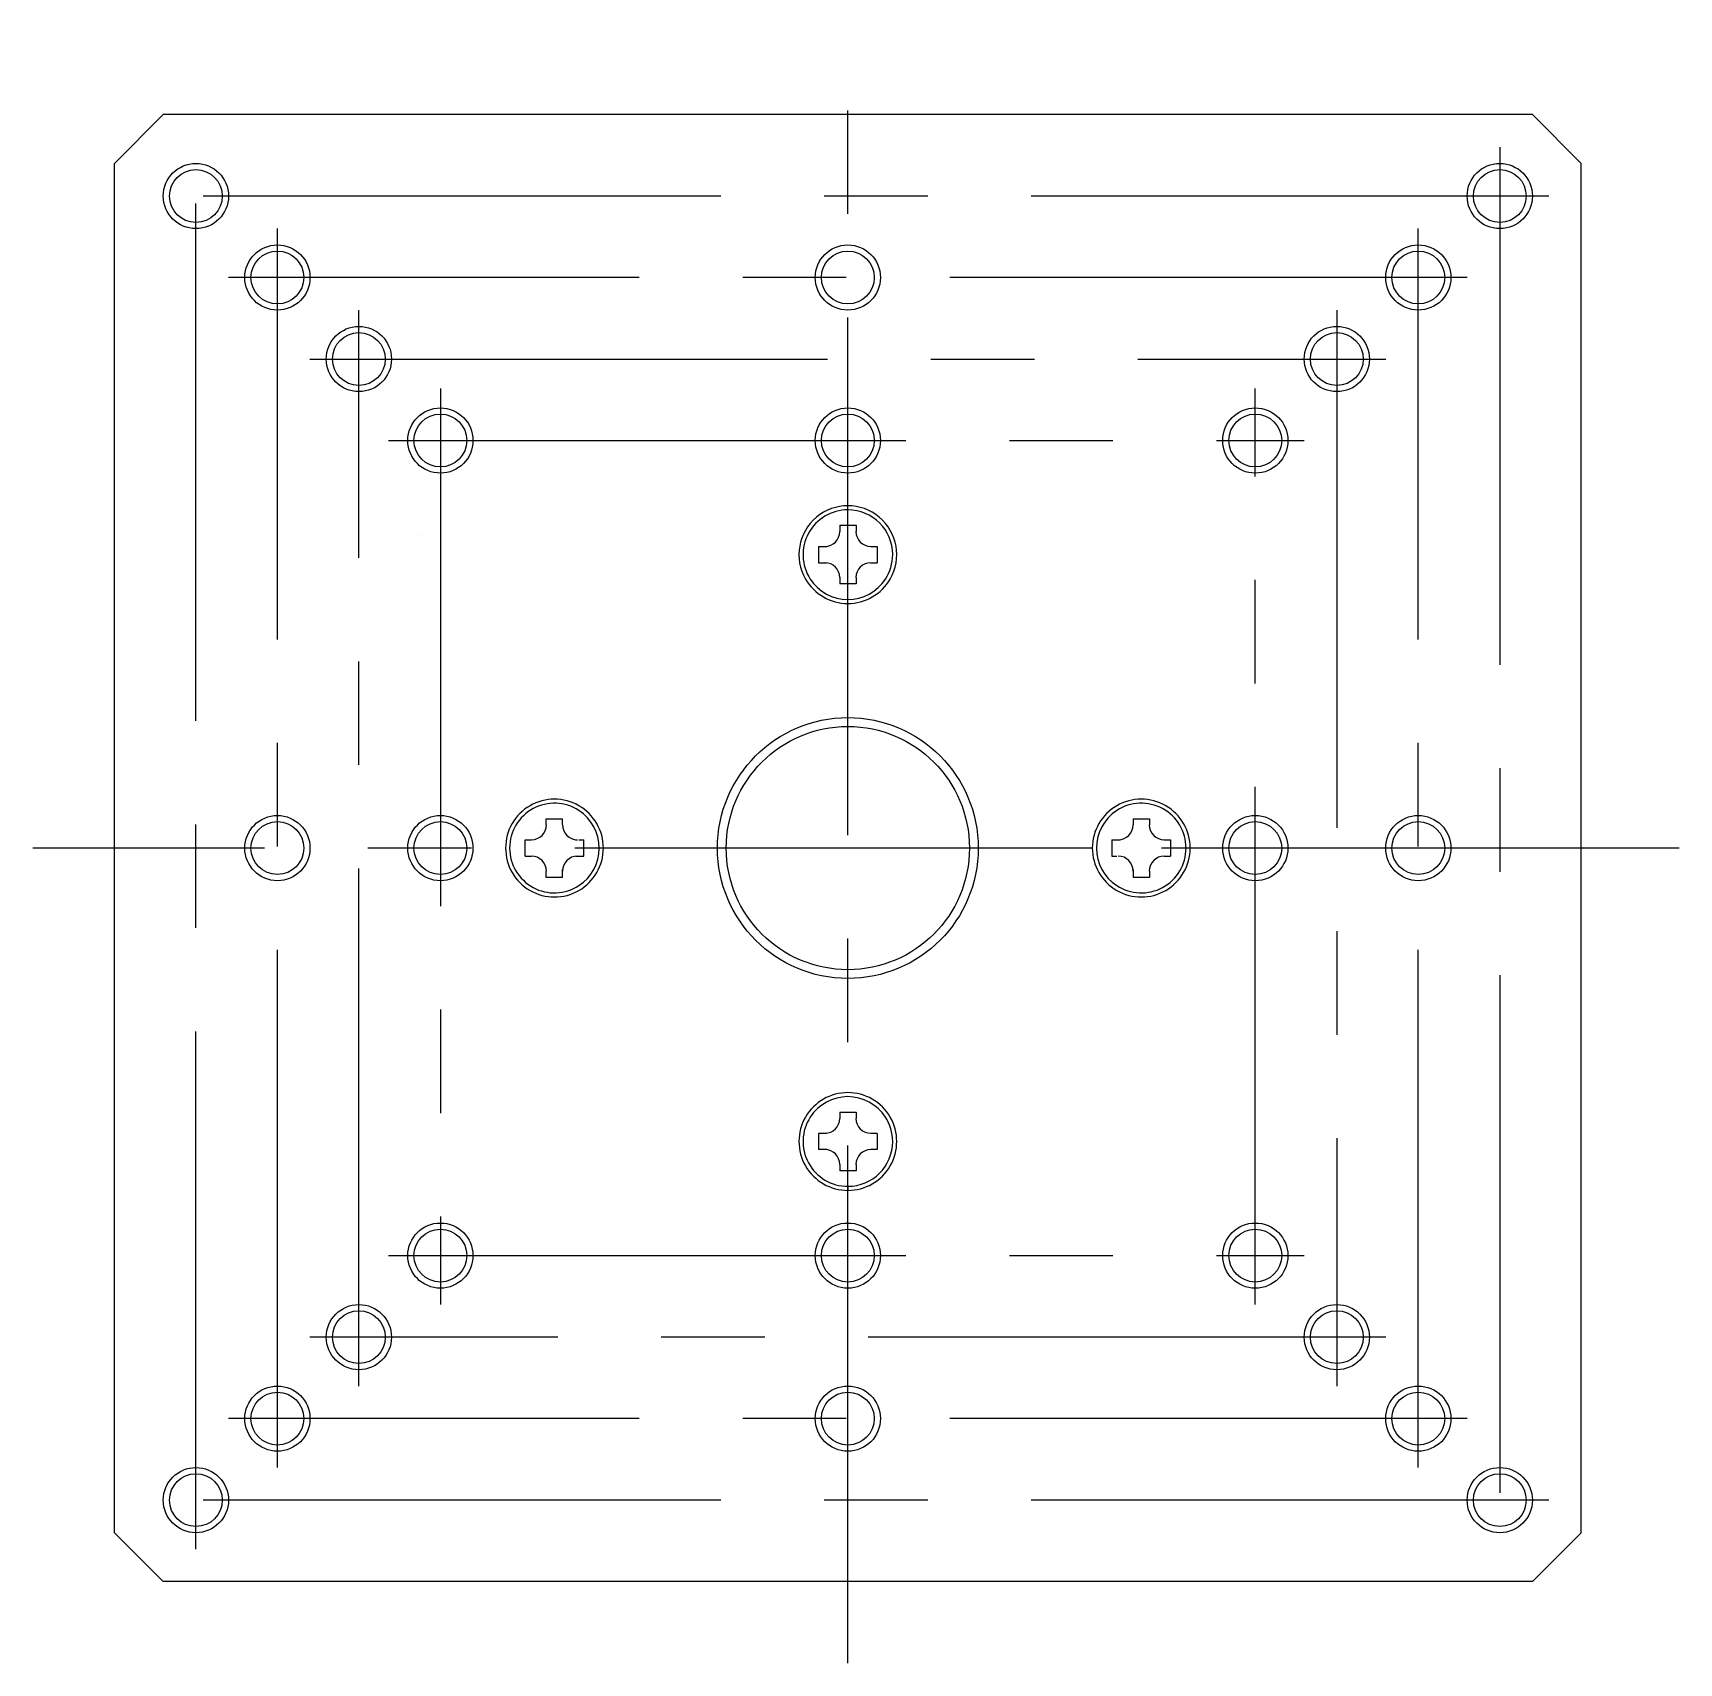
# Model space of a CAD drawing. Extents: x 10 to 146, y 10 to 437.
# Drawn here: x 45 to 146, y 337.4 to 437.4 of the extents above; entities that cross this region are included whole.
import ezdxf

# ---------------------------------------------------------------- set-up
doc = ezdxf.new("R2010")
doc.units = 0
doc.linetypes.add('CENTER', pattern=[50.8, 31.75, -6.35, 6.35, -6.35])
doc.layers.get('0').update_dxf_attribs({"linetype": 'CONTINUOUS'})
doc.layers.add('CENTER', color=1, linetype='CENTER')

msp = doc.modelspace()

# ---------------------------------------------------------------- linework, layer by layer
at = {"color": 7, "linetype": 'CONTINUOUS'}
for p, q in [((50, 429.35), (53, 432.35)), ((137, 432.35), (53, 432.35)), ((140, 429.35), (137, 432.35)), ((50, 345.35), (50, 429.35)), ((140, 345.35), (140, 429.35)), ((138, 427.35), (138, 427.35)), ((94.5, 407.15), (95, 407.15)), ((94.5, 407.15), (94.5, 406.77)), ((95, 407.15), (95.5, 407.15)), ((95.5, 407.15), (95.5, 406.77)), ((68.66, 406.54), (68.66, 406.54)), ((93.2, 405.85), (93.2, 404.85)), ((93.2, 405.85), (93.59, 405.85)), ((93.59, 405.85), (93.71, 405.85)), ((96.41, 405.85), (96.8, 405.85)), ((96.8, 405.85), (96.8, 404.85)), ((93.2, 404.85), (93.59, 404.85)), ((93.59, 404.85), (93.69, 404.85)), ((96.41, 404.85), (96.8, 404.85)), ((94.5, 403.94), (94.5, 403.55)), ((94.5, 403.94), (94.5, 403.94)), ((95, 403.55), (94.5, 403.55)), ((95.5, 403.55), (95, 403.55)), ((95.5, 403.94), (95.5, 403.85)), ((95.5, 403.85), (95.5, 403.55)), ((76.5, 389.15), (77.5, 389.15)), ((76.5, 388.77), (76.5, 389.15)), ((77.5, 388.77), (77.5, 389.15)), ((112.5, 389.15), (112.5, 388.77)), ((112.5, 389.15), (113.5, 389.15)), ((113.5, 389.15), (113.5, 388.77)), ((75.2, 387.35), (75.2, 387.85)), ((75.2, 387.85), (75.59, 387.85)), ((78.29, 387.85), (78.41, 387.85)), ((78.5, 387.85), (78.8, 387.85)), ((78.8, 387.35), (78.8, 387.85)), ((111.2, 387.85), (111.5, 387.85)), ((111.2, 387.85), (111.2, 387.35)), ((111.5, 387.85), (111.71, 387.85)), ((114.41, 387.85), (114.8, 387.85)), ((114.8, 387.85), (114.8, 387.35)), ((75.2, 386.85), (75.2, 387.35)), ((75.2, 386.85), (75.59, 386.85)), ((78.31, 386.85), (78.5, 386.85)), ((78.5, 386.85), (78.8, 386.85)), ((78.8, 386.85), (78.8, 387.35)), ((111.2, 387.35), (111.2, 386.85)), ((111.2, 386.85), (111.5, 386.85)), ((114.41, 386.85), (114.8, 386.85)), ((114.8, 387.35), (114.8, 386.85)), ((76.5, 385.55), (76.5, 385.94)), ((77.5, 385.94), (77.5, 386.04)), ((77.5, 385.55), (77.5, 385.94)), ((112.5, 386.04), (112.5, 385.94)), ((112.5, 385.94), (112.5, 385.55)), ((112.5, 385.94), (112.5, 385.94)), ((113.5, 385.94), (113.5, 385.55)), ((77.5, 385.55), (76.5, 385.55)), ((113.5, 385.55), (112.5, 385.55)), ((94.5, 371.15), (95, 371.15)), ((94.5, 371.15), (94.5, 370.77)), ((95, 371.15), (95.5, 371.15)), ((95.5, 371.15), (95.5, 370.77)), ((93.69, 369.85), (93.2, 369.85)), ((93.2, 369.85), (93.2, 368.85)), ((96.8, 369.85), (96.41, 369.85)), ((96.8, 369.85), (96.8, 368.85)), ((93.59, 368.85), (93.2, 368.85)), ((93.71, 368.85), (93.59, 368.85)), ((96.8, 368.85), (96.41, 368.85)), ((94.5, 367.94), (94.5, 367.55)), ((95.5, 367.94), (95.5, 367.55)), ((95, 367.55), (94.5, 367.55)), ((95.5, 367.55), (95, 367.55)), ((53, 342.35), (50, 345.35)), ((137, 342.35), (140, 345.35)), ((137, 342.35), (53, 342.35))]:
    msp.add_line(p, q, dxfattribs=at)
at = {"color": 3, "linetype": 'CONTINUOUS'}
for centre, radius in [((55, 427.35), 2), ((135, 427.35), 2), ((60, 422.35), 2), ((95, 422.35), 2), ((130, 422.35), 2), ((65, 417.35), 2), ((125, 417.35), 2), ((70, 412.35), 2), ((95, 412.35), 2), ((120, 412.35), 2), ((95, 387.35), 8), ((60, 387.35), 2), ((70, 387.35), 2), ((120, 387.35), 2), ((130, 387.35), 2), ((70, 362.35), 2), ((95, 362.35), 2), ((120, 362.35), 2), ((65, 357.35), 2), ((125, 357.35), 2), ((60, 352.35), 2), ((95, 352.35), 2), ((130, 352.35), 2), ((55, 347.35), 2), ((135, 347.35), 2)]:
    msp.add_circle(centre, radius, dxfattribs=at)
at = {"color": 7, "linetype": 'CONTINUOUS'}
for centre, radius in [((55, 427.35), 1.62), ((135, 427.35), 1.62), ((60, 422.35), 1.62), ((95, 422.35), 1.62), ((130, 422.35), 1.62), ((65, 417.35), 1.62), ((125, 417.35), 1.62), ((70, 412.35), 1.62), ((95, 412.35), 1.62), ((120, 412.35), 1.62), ((95, 387.35), 7.46), ((60, 387.35), 1.62), ((70, 387.35), 1.62), ((120, 387.35), 1.62), ((130, 387.35), 1.62), ((70, 362.35), 1.62), ((95, 362.35), 1.62), ((120, 362.35), 1.62), ((65, 357.35), 1.62), ((125, 357.35), 1.62), ((60, 352.35), 1.62), ((95, 352.35), 1.62), ((130, 352.35), 1.62), ((55, 347.35), 1.62), ((135, 347.35), 1.62)]:
    msp.add_circle(centre, radius, dxfattribs=at)
for centre, radius, start, end in [((95, 405.35), 3, 330, 210), ((95, 405.35), 2.75, 90, 213.0557), ((95, 405.35), 2.75, 0, 90), ((93.59, 406.77), 0.914, 270, 0), ((96.41, 406.77), 0.914, 180, 270), ((95, 405.35), 2.75, 326.9443, 0), ((93.59, 403.94), 0.914, 0.0001, 90), ((96.41, 403.94), 0.914, 90, 180), ((95, 405.35), 3, 210, 270), ((95, 405.35), 2.75, 213.0557, 270), ((95, 405.35), 3, 270, 330), ((95, 405.35), 2.75, 270, 326.9443), ((77, 387.35), 3, 60, 180), ((77, 387.35), 2.75, 56.9443, 180), ((77, 387.35), 3, 0, 60), ((113, 387.35), 3, 120, 180), ((113, 387.35), 3, 0, 120), ((113, 387.35), 2.75, 0, 123.0557), ((77, 387.35), 2.75, 360, 56.9443), ((113, 387.35), 2.75, 123.0557, 180), ((75.59, 388.77), 0.914, 270, 0), ((78.41, 388.77), 0.914, 180, 270), ((111.59, 388.77), 0.914, 270, 0), ((114.41, 388.77), 0.914, 180, 270), ((77, 387.35), 3, 180, 300), ((77, 387.35), 2.75, 180, 303.0557), ((75.59, 385.94), 0.914, 0, 90), ((78.41, 385.94), 0.914, 90, 180), ((77, 387.35), 3, 300, 0), ((77, 387.35), 2.75, 303.0557, 360), ((113, 387.35), 3, 180, 240), ((113, 387.35), 2.75, 180, 236.9443), ((113, 387.35), 2.75, 236.9443, 0), ((113, 387.35), 3, 240, 0), ((111.59, 385.94), 0.914, 0.0001, 90), ((114.41, 385.94), 0.914, 90, 180), ((95, 369.35), 3, 90, 150), ((95, 369.35), 2.75, 90, 146.9443), ((95, 369.35), 3, 30, 90), ((95, 369.35), 2.75, 33.0557, 90), ((95, 369.35), 3, 150, 270), ((95, 369.35), 2.75, 146.9443, 270), ((93.59, 370.77), 0.914, 270, 0), ((95, 369.35), 3, 270, 30), ((96.41, 370.77), 0.914, 180, 270), ((95, 369.35), 2.75, 0, 33.0557), ((93.59, 367.94), 0.914, 0, 90), ((95, 369.35), 2.75, 270, 0), ((96.41, 367.94), 0.914, 90, 180)]:
    msp.add_arc(centre, radius, start, end, dxfattribs=at)
at = {"layer": 'CENTER', "color": 1, "linetype": 'CENTER'}
for p, q in [((95, 337.35), (95, 437.35)), ((55, 344.35), (55, 430.35)), ((135, 430.35), (135, 344.35)), ((138, 427.35), (52, 427.35)), ((60, 349.35), (60, 425.35)), ((130, 349.35), (130, 425.35)), ((133, 422.35), (57, 422.35)), ((65, 354.35), (65, 420.35)), ((125, 420.35), (125, 354.35)), ((62, 417.35), (128, 417.35)), ((70, 415.54), (70, 359.35)), ((120, 359.35), (120, 415.54)), ((66.81, 412.35), (123, 412.35)), ((110, 387.35), (45, 387.35)), ((146, 387.35), (110, 387.35)), ((95, 366.6), (95, 366.35)), ((66.81, 362.35), (123, 362.35)), ((128, 357.35), (62, 357.35)), ((133, 352.35), (57, 352.35)), ((138, 347.35), (52, 347.35))]:
    msp.add_line(p, q, dxfattribs=at)

doc.saveas('drawing.dxf')
